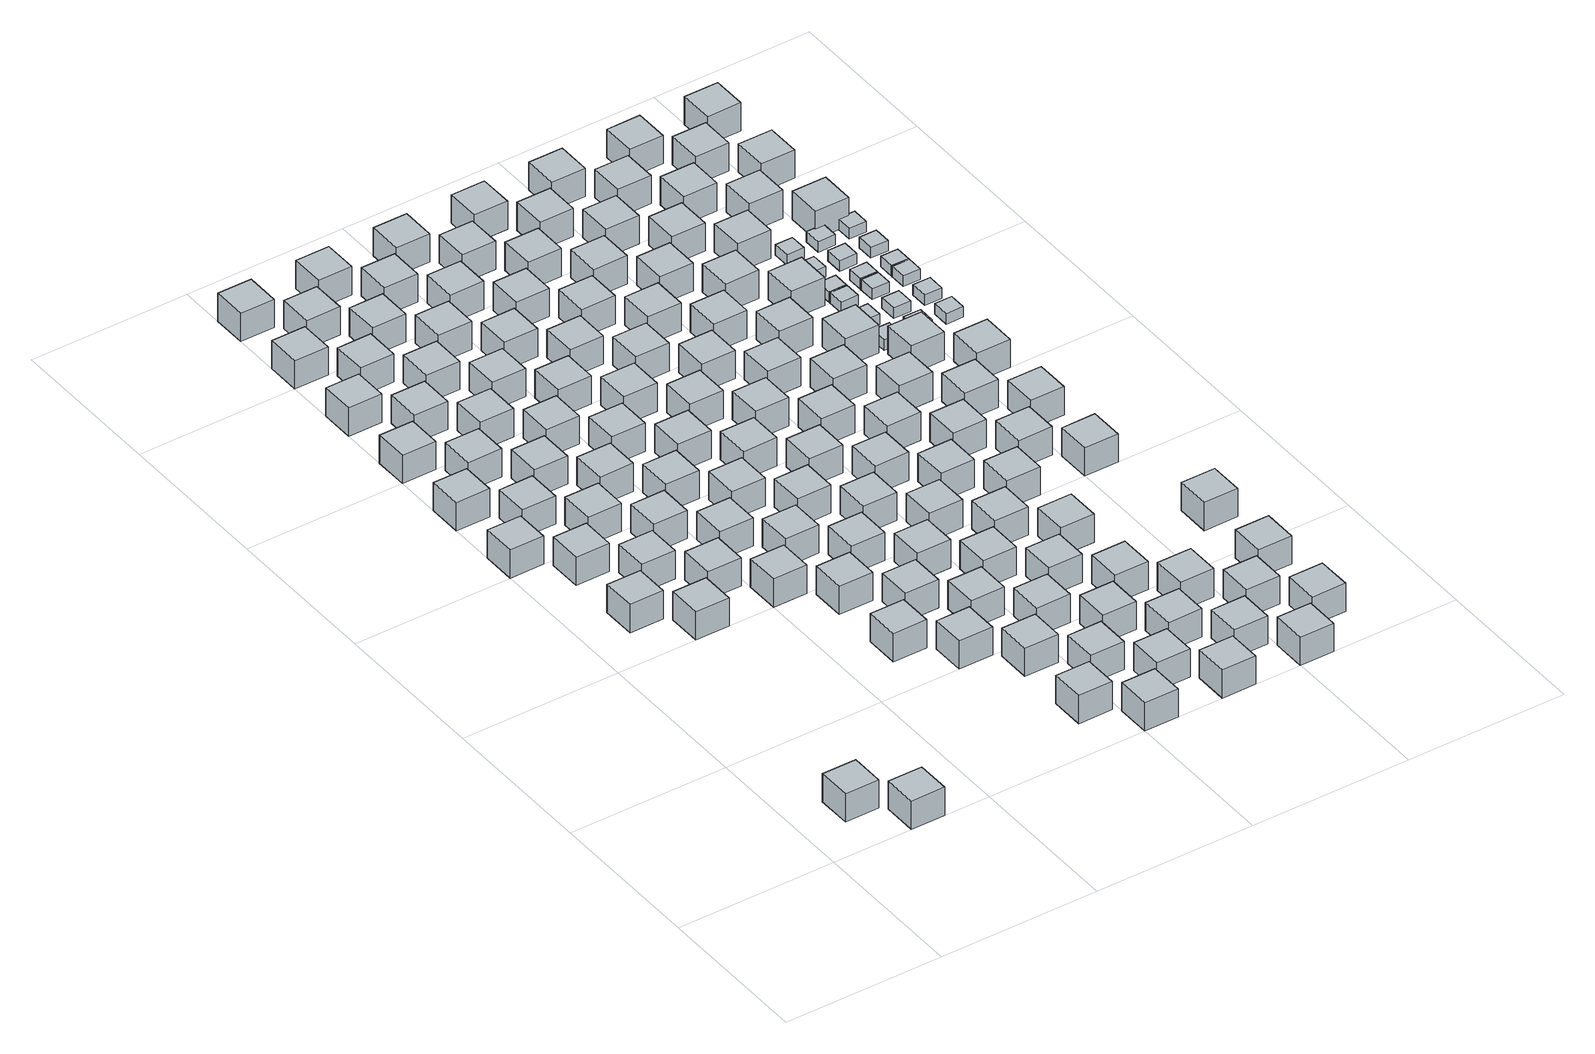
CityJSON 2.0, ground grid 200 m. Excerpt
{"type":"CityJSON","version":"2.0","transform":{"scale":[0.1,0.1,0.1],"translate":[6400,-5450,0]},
"CityObjects":{
"object1":{"type":"GenericCityObject","geometry":[{"type":"Solid","lod":"1","boundaries":[[[[0,1,2,3]],[[4,5,1,0]],[[5,6,2,1]],[[6,7,3,2]],[[7,4,0,3]],[[7,6,5,4]]]]}]},
"object2":{"type":"GenericCityObject","geometry":[{"type":"Solid","lod":"1","boundaries":[[[[8,9,10,11]],[[12,13,9,8]],[[13,14,10,9]],[[14,15,11,10]],[[15,12,8,11]],[[15,14,13,12]]]]}]},
"object3":{"type":"GenericCityObject","geometry":[{"type":"Solid","lod":"1","boundaries":[[[[16,17,18,19]],[[20,21,17,16]],[[21,22,18,17]],[[22,23,19,18]],[[23,20,16,19]],[[23,22,21,20]]]]}]},
"object4":{"type":"GenericCityObject","geometry":[{"type":"Solid","lod":"1","boundaries":[[[[24,25,26,27]],[[28,29,25,24]],[[29,30,26,25]],[[30,31,27,26]],[[31,28,24,27]],[[31,30,29,28]]]]}]},
"object5":{"type":"GenericCityObject","geometry":[{"type":"Solid","lod":"1","boundaries":[[[[32,33,34,35]],[[36,37,33,32]],[[37,38,34,33]],[[38,39,35,34]],[[39,36,32,35]],[[39,38,37,36]]]]}]},
"object6":{"type":"GenericCityObject","geometry":[{"type":"Solid","lod":"1","boundaries":[[[[40,41,42,43]],[[44,45,41,40]],[[45,46,42,41]],[[46,47,43,42]],[[47,44,40,43]],[[47,46,45,44]]]]}]},
"object7":{"type":"GenericCityObject","geometry":[{"type":"Solid","lod":"1","boundaries":[[[[48,49,50,51]],[[52,53,49,48]],[[53,54,50,49]],[[54,55,51,50]],[[55,52,48,51]],[[55,54,53,52]]]]}]},
"object8":{"type":"GenericCityObject","geometry":[{"type":"Solid","lod":"1","boundaries":[[[[56,57,58,59]],[[60,61,57,56]],[[61,62,58,57]],[[62,63,59,58]],[[63,60,56,59]],[[63,62,61,60]]]]}]},
"object9":{"type":"GenericCityObject","geometry":[{"type":"Solid","lod":"1","boundaries":[[[[64,65,66,67]],[[68,69,65,64]],[[69,70,66,65]],[[70,71,67,66]],[[71,68,64,67]],[[71,70,69,68]]]]}]},
"object10":{"type":"GenericCityObject","geometry":[{"type":"Solid","lod":"1","boundaries":[[[[72,73,74,75]],[[76,77,73,72]],[[77,78,74,73]],[[78,79,75,74]],[[79,76,72,75]],[[79,78,77,76]]]]}]},
"object11":{"type":"GenericCityObject","geometry":[{"type":"Solid","lod":"1","boundaries":[[[[80,81,82,83]],[[84,85,81,80]],[[85,86,82,81]],[[86,87,83,82]],[[87,84,80,83]],[[87,86,85,84]]]]}]},
"object12":{"type":"GenericCityObject","geometry":[{"type":"Solid","lod":"1","boundaries":[[[[88,89,90,91]],[[92,93,89,88]],[[93,94,90,89]],[[94,95,91,90]],[[95,92,88,91]],[[95,94,93,92]]]]}]},
"object13":{"type":"GenericCityObject","geometry":[{"type":"Solid","lod":"1","boundaries":[[[[96,97,98,99]],[[100,101,97,96]],[[101,102,98,97]],[[102,103,99,98]],[[103,100,96,99]],[[103,102,101,100]]]]}]},
"object14":{"type":"GenericCityObject","geometry":[{"type":"Solid","lod":"1","boundaries":[[[[104,105,106,107]],[[108,109,105,104]],[[109,110,106,105]],[[110,111,107,106]],[[111,108,104,107]],[[111,110,109,108]]]]}]},
"object15":{"type":"GenericCityObject","geometry":[{"type":"Solid","lod":"1","boundaries":[[[[112,113,114,115]],[[116,117,113,112]],[[117,118,114,113]],[[118,119,115,114]],[[119,116,112,115]],[[119,118,117,116]]]]}]},
"object16":{"type":"GenericCityObject","geometry":[{"type":"Solid","lod":"1","boundaries":[[[[120,121,122,123]],[[124,125,121,120]],[[125,126,122,121]],[[126,127,123,122]],[[127,124,120,123]],[[127,126,125,124]]]]}]},
"object17":{"type":"GenericCityObject","geometry":[{"type":"Solid","lod":"1","boundaries":[[[[128,129,130,131]],[[132,133,129,128]],[[133,134,130,129]],[[134,135,131,130]],[[135,132,128,131]],[[135,134,133,132]]]]}]},
"object18":{"type":"GenericCityObject","geometry":[{"type":"Solid","lod":"1","boundaries":[[[[136,137,138,139]],[[140,141,137,136]],[[141,142,138,137]],[[142,143,139,138]],[[143,140,136,139]],[[143,142,141,140]]]]}]},
"object19":{"type":"GenericCityObject","geometry":[{"type":"Solid","lod":"1","boundaries":[[[[144,145,146,147]],[[148,149,145,144]],[[149,150,146,145]],[[150,151,147,146]],[[151,148,144,147]],[[151,150,149,148]]]]}]},
"object20":{"type":"GenericCityObject","geometry":[{"type":"Solid","lod":"1","boundaries":[[[[152,153,154,155]],[[156,157,153,152]],[[157,158,154,153]],[[158,159,155,154]],[[159,156,152,155]],[[159,158,157,156]]]]}]},
"object21":{"type":"GenericCityObject","geometry":[{"type":"Solid","lod":"1","boundaries":[[[[160,161,162,163]],[[164,165,161,160]],[[165,166,162,161]],[[166,167,163,162]],[[167,164,160,163]],[[167,166,165,164]]]]}]},
"object22":{"type":"GenericCityObject","geometry":[{"type":"Solid","lod":"1","boundaries":[[[[168,169,170,171]],[[172,173,169,168]],[[173,174,170,169]],[[174,175,171,170]],[[175,172,168,171]],[[175,174,173,172]]]]}]},
"object23":{"type":"GenericCityObject","geometry":[{"type":"Solid","lod":"1","boundaries":[[[[176,177,178,179]],[[180,181,177,176]],[[181,182,178,177]],[[182,183,179,178]],[[183,180,176,179]],[[183,182,181,180]]]]}]},
"object24":{"type":"GenericCityObject","geometry":[{"type":"Solid","lod":"1","boundaries":[[[[184,185,186,187]],[[188,189,185,184]],[[189,190,186,185]],[[190,191,187,186]],[[191,188,184,187]],[[191,190,189,188]]]]}]},
"object25":{"type":"GenericCityObject","geometry":[{"type":"Solid","lod":"1","boundaries":[[[[192,193,194,195]],[[196,197,193,192]],[[197,198,194,193]],[[198,199,195,194]],[[199,196,192,195]],[[199,198,197,196]]]]}]},
"object26":{"type":"GenericCityObject","geometry":[{"type":"Solid","lod":"1","boundaries":[[[[200,201,202,203]],[[204,205,201,200]],[[205,206,202,201]],[[206,207,203,202]],[[207,204,200,203]],[[207,206,205,204]]]]}]},
"object27":{"type":"GenericCityObject","geometry":[{"type":"Solid","lod":"1","boundaries":[[[[208,209,210,211]],[[212,213,209,208]],[[213,214,210,209]],[[214,215,211,210]],[[215,212,208,211]],[[215,214,213,212]]]]}]},
"object28":{"type":"GenericCityObject","geometry":[{"type":"Solid","lod":"1","boundaries":[[[[216,217,218,219]],[[220,221,217,216]],[[221,222,218,217]],[[222,223,219,218]],[[223,220,216,219]],[[223,222,221,220]]]]}]},
"object29":{"type":"GenericCityObject","geometry":[{"type":"Solid","lod":"1","boundaries":[[[[224,225,226,227]],[[228,229,225,224]],[[229,230,226,225]],[[230,231,227,226]],[[231,228,224,227]],[[231,230,229,228]]]]}]},
"object30":{"type":"GenericCityObject","geometry":[{"type":"Solid","lod":"1","boundaries":[[[[232,233,234,235]],[[236,237,233,232]],[[237,238,234,233]],[[238,239,235,234]],[[239,236,232,235]],[[239,238,237,236]]]]}]},
"object31":{"type":"GenericCityObject","geometry":[{"type":"Solid","lod":"1","boundaries":[[[[240,241,242,243]],[[244,245,241,240]],[[245,246,242,241]],[[246,247,243,242]],[[247,244,240,243]],[[247,246,245,244]]]]}]},
"object32":{"type":"GenericCityObject","geometry":[{"type":"Solid","lod":"1","boundaries":[[[[248,249,250,251]],[[252,253,249,248]],[[253,254,250,249]],[[254,255,251,250]],[[255,252,248,251]],[[255,254,253,252]]]]}]},
"object33":{"type":"GenericCityObject","geometry":[{"type":"Solid","lod":"1","boundaries":[[[[256,257,258,259]],[[260,261,257,256]],[[261,262,258,257]],[[262,263,259,258]],[[263,260,256,259]],[[263,262,261,260]]]]}]},
"object34":{"type":"GenericCityObject","geometry":[{"type":"Solid","lod":"1","boundaries":[[[[264,265,266,267]],[[268,269,265,264]],[[269,270,266,265]],[[270,271,267,266]],[[271,268,264,267]],[[271,270,269,268]]]]}]},
"object35":{"type":"GenericCityObject","geometry":[{"type":"Solid","lod":"1","boundaries":[[[[272,273,274,275]],[[276,277,273,272]],[[277,278,274,273]],[[278,279,275,274]],[[279,276,272,275]],[[279,278,277,276]]]]}]},
"object36":{"type":"GenericCityObject","geometry":[{"type":"Solid","lod":"1","boundaries":[[[[280,281,282,283]],[[284,285,281,280]],[[285,286,282,281]],[[286,287,283,282]],[[287,284,280,283]],[[287,286,285,284]]]]}]},
"object37":{"type":"GenericCityObject","geometry":[{"type":"Solid","lod":"1","boundaries":[[[[288,289,290,291]],[[292,293,289,288]],[[293,294,290,289]],[[294,295,291,290]],[[295,292,288,291]],[[295,294,293,292]]]]}]},
"object38":{"type":"GenericCityObject","geometry":[{"type":"Solid","lod":"1","boundaries":[[[[296,297,298,299]],[[300,301,297,296]],[[301,302,298,297]],[[302,303,299,298]],[[303,300,296,299]],[[303,302,301,300]]]]}]},
"object39":{"type":"GenericCityObject","geometry":[{"type":"Solid","lod":"1","boundaries":[[[[304,305,306,307]],[[308,309,305,304]],[[309,310,306,305]],[[310,311,307,306]],[[311,308,304,307]],[[311,310,309,308]]]]}]},
"object40":{"type":"GenericCityObject","geometry":[{"type":"Solid","lod":"1","boundaries":[[[[312,313,314,315]],[[316,317,313,312]],[[317,318,314,313]],[[318,319,315,314]],[[319,316,312,315]],[[319,318,317,316]]]]}]},
"object41":{"type":"GenericCityObject","geometry":[{"type":"Solid","lod":"1","boundaries":[[[[320,321,322,323]],[[324,325,321,320]],[[325,326,322,321]],[[326,327,323,322]],[[327,324,320,323]],[[327,326,325,324]]]]}]},
"object42":{"type":"GenericCityObject","geometry":[{"type":"Solid","lod":"1","boundaries":[[[[328,329,330,331]],[[332,333,329,328]],[[333,334,330,329]],[[334,335,331,330]],[[335,332,328,331]],[[335,334,333,332]]]]}]},
"object43":{"type":"GenericCityObject","geometry":[{"type":"Solid","lod":"1","boundaries":[[[[336,337,338,339]],[[340,341,337,336]],[[341,342,338,337]],[[342,343,339,338]],[[343,340,336,339]],[[343,342,341,340]]]]}]},
"object44":{"type":"GenericCityObject","geometry":[{"type":"Solid","lod":"1","boundaries":[[[[344,345,346,347]],[[348,349,345,344]],[[349,350,346,345]],[[350,351,347,346]],[[351,348,344,347]],[[351,350,349,348]]]]}]},
"object45":{"type":"GenericCityObject","geometry":[{"type":"Solid","lod":"1","boundaries":[[[[352,353,354,355]],[[356,357,353,352]],[[357,358,354,353]],[[358,359,355,354]],[[359,356,352,355]],[[359,358,357,356]]]]}]},
"object46":{"type":"GenericCityObject","geometry":[{"type":"Solid","lod":"1","boundaries":[[[[360,361,362,363]],[[364,365,361,360]],[[365,366,362,361]],[[366,367,363,362]],[[367,364,360,363]],[[367,366,365,364]]]]}]},
"object47":{"type":"GenericCityObject","geometry":[{"type":"Solid","lod":"1","boundaries":[[[[368,369,370,371]],[[372,373,369,368]],[[373,374,370,369]],[[374,375,371,370]],[[375,372,368,371]],[[375,374,373,372]]]]}]},
"object48":{"type":"GenericCityObject","geometry":[{"type":"Solid","lod":"1","boundaries":[[[[376,377,378,379]],[[380,381,377,376]],[[381,382,378,377]],[[382,383,379,378]],[[383,380,376,379]],[[383,382,381,380]]]]}]},
"object49":{"type":"GenericCityObject","geometry":[{"type":"Solid","lod":"1","boundaries":[[[[384,385,386,387]],[[388,389,385,384]],[[389,390,386,385]],[[390,391,387,386]],[[391,388,384,387]],[[391,390,389,388]]]]}]},
"object50":{"type":"GenericCityObject","geometry":[{"type":"Solid","lod":"1","boundaries":[[[[392,393,394,395]],[[396,397,393,392]],[[397,398,394,393]],[[398,399,395,394]],[[399,396,392,395]],[[399,398,397,396]]]]}]},
"object51":{"type":"GenericCityObject","geometry":[{"type":"Solid","lod":"1","boundaries":[[[[400,401,402,403]],[[404,405,401,400]],[[405,406,402,401]],[[406,407,403,402]],[[407,404,400,403]],[[407,406,405,404]]]]}]},
"object52":{"type":"GenericCityObject","geometry":[{"type":"Solid","lod":"1","boundaries":[[[[408,409,410,411]],[[412,413,409,408]],[[413,414,410,409]],[[414,415,411,410]],[[415,412,408,411]],[[415,414,413,412]]]]}]},
"object53":{"type":"GenericCityObject","geometry":[{"type":"Solid","lod":"1","boundaries":[[[[416,417,418,419]],[[420,421,417,416]],[[421,422,418,417]],[[422,423,419,418]],[[423,420,416,419]],[[423,422,421,420]]]]}]},
"object54":{"type":"GenericCityObject","geometry":[{"type":"Solid","lod":"1","boundaries":[[[[424,425,426,427]],[[428,429,425,424]],[[429,430,426,425]],[[430,431,427,426]],[[431,428,424,427]],[[431,430,429,428]]]]}]},
"object55":{"type":"GenericCityObject","geometry":[{"type":"Solid","lod":"1","boundaries":[[[[432,433,434,435]],[[436,437,433,432]],[[437,438,434,433]],[[438,439,435,434]],[[439,436,432,435]],[[439,438,437,436]]]]}]},
"object56":{"type":"GenericCityObject","geometry":[{"type":"Solid","lod":"1","boundaries":[[[[440,441,442,443]],[[444,445,441,440]],[[445,446,442,441]],[[446,447,443,442]],[[447,444,440,443]],[[447,446,445,444]]]]}]},
"object57":{"type":"GenericCityObject","geometry":[{"type":"Solid","lod":"1","boundaries":[[[[448,449,450,451]],[[452,453,449,448]],[[453,454,450,449]],[[454,455,451,450]],[[455,452,448,451]],[[455,454,453,452]]]]}]},
"object58":{"type":"GenericCityObject","geometry":[{"type":"Solid","lod":"1","boundaries":[[[[456,457,458,459]],[[460,461,457,456]],[[461,462,458,457]],[[462,463,459,458]],[[463,460,456,459]],[[463,462,461,460]]]]}]},
"object59":{"type":"GenericCityObject","geometry":[{"type":"Solid","lod":"1","boundaries":[[[[464,465,466,467]],[[468,469,465,464]],[[469,470,466,465]],[[470,471,467,466]],[[471,468,464,467]],[[471,470,469,468]]]]}]},
"object60":{"type":"GenericCityObject","geometry":[{"type":"Solid","lod":"1","boundaries":[[[[472,473,474,475]],[[476,477,473,472]],[[477,478,474,473]],[[478,479,475,474]],[[479,476,472,475]],[[479,478,477,476]]]]}]},
"object61":{"type":"GenericCityObject","geometry":[{"type":"Solid","lod":"1","boundaries":[[[[480,481,482,483]],[[484,485,481,480]],[[485,486,482,481]],[[486,487,483,482]],[[487,484,480,483]],[[487,486,485,484]]]]}]},
"object62":{"type":"GenericCityObject","geometry":[{"type":"Solid","lod":"1","boundaries":[[[[488,489,490,491]],[[492,493,489,488]],[[493,494,490,489]],[[494,495,491,490]],[[495,492,488,491]],[[495,494,493,492]]]]}]},
"object63":{"type":"GenericCityObject","geometry":[{"type":"Solid","lod":"1","boundaries":[[[[496,497,498,499]],[[500,501,497,496]],[[501,502,498,497]],[[502,503,499,498]],[[503,500,496,499]],[[503,502,501,500]]]]}]},
"object64":{"type":"GenericCityObject","geometry":[{"type":"Solid","lod":"1","boundaries":[[[[504,505,506,507]],[[508,509,505,504]],[[509,510,506,505]],[[510,511,507,506]],[[511,508,504,507]],[[511,510,509,508]]]]}]},
"object65":{"type":"GenericCityObject","geometry":[{"type":"Solid","lod":"1","boundaries":[[[[512,513,514,515]],[[516,517,513,512]],[[517,518,514,513]],[[518,519,515,514]],[[519,516,512,515]],[[519,518,517,516]]]]}]},
"object66":{"type":"GenericCityObject","geometry":[{"type":"Solid","lod":"1","boundaries":[[[[520,521,522,523]],[[524,525,521,520]],[[525,526,522,521]],[[526,527,523,522]],[[527,524,520,523]],[[527,526,525,524]]]]}]},
"object67":{"type":"GenericCityObject","geometry":[{"type":"Solid","lod":"1","boundaries":[[[[528,529,530,531]],[[532,533,529,528]],[[533,534,530,529]],[[534,535,531,530]],[[535,532,528,531]],[[535,534,533,532]]]]}]},
"object68":{"type":"GenericCityObject","geometry":[{"type":"Solid","lod":"1","boundaries":[[[[536,537,538,539]],[[540,541,537,536]],[[541,542,538,537]],[[542,543,539,538]],[[543,540,536,539]],[[543,542,541,540]]]]}]},
"object69":{"type":"GenericCityObject","geometry":[{"type":"Solid","lod":"1","boundaries":[[[[544,545,546,547]],[[548,549,545,544]],[[549,550,546,545]],[[550,551,547,546]],[[551,548,544,547]],[[551,550,549,548]]]]}]},
"object70":{"type":"GenericCityObject","geometry":[{"type":"Solid","lod":"1","boundaries":[[[[552,553,554,555]],[[556,557,553,552]],[[557,558,554,553]],[[558,559,555,554]],[[559,556,552,555]],[[559,558,557,556]]]]}]},
"object71":{"type":"GenericCityObject","geometry":[{"type":"Solid","lod":"1","boundaries":[[[[560,561,562,563]],[[564,565,561,560]],[[565,566,562,561]],[[566,567,563,562]],[[567,564,560,563]],[[567,566,565,564]]]]}]},
"object72":{"type":"GenericCityObject","geometry":[{"type":"Solid","lod":"1","boundaries":[[[[568,569,570,571]],[[572,573,569,568]],[[573,574,570,569]],[[574,575,571,570]],[[575,572,568,571]],[[575,574,573,572]]]]}]},
"object73":{"type":"GenericCityObject","geometry":[{"type":"Solid","lod":"1","boundaries":[[[[576,577,578,579]],[[580,581,577,576]],[[581,582,578,577]],[[582,583,579,578]],[[583,580,576,579]],[[583,582,581,580]]]]}]},
"object74":{"type":"GenericCityObject","geometry":[{"type":"Solid","lod":"1","boundaries":[[[[584,585,586,587]],[[588,589,585,584]],[[589,590,586,585]],[[590,591,587,586]],[[591,588,584,587]],[[591,590,589,588]]]]}]},
"object75":{"type":"GenericCityObject","geometry":[{"type":"Solid","lod":"1","boundaries":[[[[592,593,594,595]],[[596,597,593,592]],[[597,598,594,593]],[[598,599,595,594]],[[599,596,592,595]],[[599,598,597,596]]]]}]},
"object76":{"type":"GenericCityObject","geometry":[{"type":"Solid","lod":"1","boundaries":[[[[600,601,602,603]],[[604,605,601,600]],[[605,606,602,601]],[[606,607,603,602]],[[607,604,600,603]],[[607,606,605,604]]]]}]},
"object77":{"type":"GenericCityObject","geometry":[{"type":"Solid","lod":"1","boundaries":[[[[608,609,610,611]],[[612,613,609,608]],[[613,614,610,609]],[[614,615,611,610]],[[615,612,608,611]],[[615,614,613,612]]]]}]},
"object78":{"type":"GenericCityObject","geometry":[{"type":"Solid","lod":"1","boundaries":[[[[616,617,618,619]],[[620,621,617,616]],[[621,622,618,617]],[[622,623,619,618]],[[623,620,616,619]],[[623,622,621,620]]]]}]},
"object79":{"type":"GenericCityObject","geometry":[{"type":"Solid","lod":"1","boundaries":[[[[624,625,626,627]],[[628,629,625,624]],[[629,630,626,625]],[[630,631,627,626]],[[631,628,624,627]],[[631,630,629,628]]]]}]},
"object80":{"type":"GenericCityObject","geometry":[{"type":"Solid","lod":"1","boundaries":[[[[632,633,634,635]],[[636,637,633,632]],[[637,638,634,633]],[[638,639,635,634]],[[639,636,632,635]],[[639,638,637,636]]]]}]},
"object81":{"type":"GenericCityObject","geometry":[{"type":"Solid","lod":"1","boundaries":[[[[640,641,642,643]],[[644,645,641,640]],[[645,646,642,641]],[[646,647,643,642]],[[647,644,640,643]],[[647,646,645,644]]]]}]},
"object82":{"type":"GenericCityObject","geometry":[{"type":"Solid","lod":"1","boundaries":[[[[648,649,650,651]],[[652,653,649,648]],[[653,654,650,649]],[[654,655,651,650]],[[655,652,648,651]],[[655,654,653,652]]]]}]},
"object83":{"type":"GenericCityObject","geometry":[{"type":"Solid","lod":"1","boundaries":[[[[656,657,658,659]],[[660,661,657,656]],[[661,662,658,657]],[[662,663,659,658]],[[663,660,656,659]],[[663,662,661,660]]]]}]},
"object84":{"type":"GenericCityObject","geometry":[{"type":"Solid","lod":"1","boundaries":[[[[664,665,666,667]],[[668,669,665,664]],[[669,670,666,665]],[[670,671,667,666]],[[671,668,664,667]],[[671,670,669,668]]]]}]},
"object85":{"type":"GenericCityObject","geometry":[{"type":"Solid","lod":"1","boundaries":[[[[672,673,674,675]],[[676,677,673,672]],[[677,678,674,673]],[[678,679,675,674]],[[679,676,672,675]],[[679,678,677,676]]]]}]},
"object86":{"type":"GenericCityObject","geometry":[{"type":"Solid","lod":"1","boundaries":[[[[680,681,682,683]],[[684,685,681,680]],[[685,686,682,681]],[[686,687,683,682]],[[687,684,680,683]],[[687,686,685,684]]]]}]},
"object87":{"type":"GenericCityObject","geometry":[{"type":"Solid","lod":"1","boundaries":[[[[688,689,690,691]],[[692,693,689,688]],[[693,694,690,689]],[[694,695,691,690]],[[695,692,688,691]],[[695,694,693,692]]]]}]},
"object88":{"type":"GenericCityObject","geometry":[{"type":"Solid","lod":"1","boundaries":[[[[696,697,698,699]],[[700,701,697,696]],[[701,702,698,697]],[[702,703,699,698]],[[703,700,696,699]],[[703,702,701,700]]]]}]},
"object89":{"type":"GenericCityObject","geometry":[{"type":"Solid","lod":"1","boundaries":[[[[704,705,706,707]],[[708,709,705,704]],[[709,710,706,705]],[[710,711,707,706]],[[711,708,704,707]],[[711,710,709,708]]]]}]},
"object90":{"type":"GenericCityObject","geometry":[{"type":"Solid","lod":"1","boundaries":[[[[712,713,714,715]],[[716,717,713,712]],[[717,718,714,713]],[[718,719,715,714]],[[719,716,712,715]],[[719,718,717,716]]]]}]},
"object91":{"type":"GenericCityObject","geometry":[{"type":"Solid","lod":"1","boundaries":[[[[720,721,722,723]],[[724,725,721,720]],[[725,726,722,721]],[[726,727,723,722]],[[727,724,720,723]],[[727,726,725,724]]]]}]},
"object92":{"type":"GenericCityObject","geometry":[{"type":"Solid","lod":"1","boundaries":[[[[728,729,730,731]],[[732,733,729,728]],[[733,734,730,729]],[[734,735,731,730]],[[735,732,728,731]],[[735,734,733,732]]]]}]},
"object93":{"type":"GenericCityObject","geometry":[{"type":"Solid","lod":"1","boundaries":[[[[736,737,738,739]],[[740,741,737,736]],[[741,742,738,737]],[[742,743,739,738]],[[743,740,736,739]],[[743,742,741,740]]]]}]},
"object94":{"type":"GenericCityObject","geometry":[{"type":"Solid","lod":"1","boundaries":[[[[744,745,746,747]],[[748,749,745,744]],[[749,750,746,745]],[[750,751,747,746]],[[751,748,744,747]],[[751,750,749,748]]]]}]},
"object95":{"type":"GenericCityObject","geometry":[{"type":"Solid","lod":"1","boundaries":[[[[752,753,754,755]],[[756,757,753,752]],[[757,758,754,753]],[[758,759,755,754]],[[759,756,752,755]],[[759,758,757,756]]]]}]},
"object96":{"type":"GenericCityObject","geometry":[{"type":"Solid","lod":"1","boundaries":[[[[760,761,762,763]],[[764,765,761,760]],[[765,766,762,761]],[[766,767,763,762]],[[767,764,760,763]],[[767,766,765,764]]]]}]},
"object97":{"type":"GenericCityObject","geometry":[{"type":"Solid","lod":"1","boundaries":[[[[768,769,770,771]],[[772,773,769,768]],[[773,774,770,769]],[[774,775,771,770]],[[775,772,768,771]],[[775,774,773,772]]]]}]},
"object98":{"type":"GenericCityObject","geometry":[{"type":"Solid","lod":"1","boundaries":[[[[776,777,778,779]],[[780,781,777,776]],[[781,782,778,777]],[[782,783,779,778]],[[783,780,776,779]],[[783,782,781,780]]]]}]},
"object99":{"type":"GenericCityObject","geometry":[{"type":"Solid","lod":"1","boundaries":[[[[784,785,786,787]],[[788,789,785,784]],[[789,790,786,785]],[[790,791,787,786]],[[791,788,784,787]],[[791,790,789,788]]]]}]},
"object100":{"type":"GenericCityObject","geometry":[{"type":"Solid","lod":"1","boundaries":[[[[792,793,794,795]],[[796,797,793,792]],[[797,798,794,793]],[[798,799,795,794]],[[799,796,792,795]],[[799,798,797,796]]]]}]},
"object101":{"type":"GenericCityObject","geometry":[{"type":"Solid","lod":"1","boundaries":[[[[800,801,802,803]],[[804,805,801,800]],[[805,806,802,801]],[[806,807,803,802]],[[807,804,800,803]],[[807,806,805,804]]]]}]},
"object102":{"type":"GenericCityObject","geometry":[{"type":"Solid","lod":"1","boundaries":[[[[808,809,810,811]],[[812,813,809,808]],[[813,814,810,809]],[[814,815,811,810]],[[815,812,808,811]],[[815,814,813,812]]]]}]},
"object103":{"type":"GenericCityObject","geometry":[{"type":"Solid","lod":"1","boundaries":[[[[816,817,818,819]],[[820,821,817,816]],[[821,822,818,817]],[[822,823,819,818]],[[823,820,816,819]],[[823,822,821,820]]]]}]},
"object104":{"type":"GenericCityObject","geometry":[{"type":"Solid","lod":"1","boundaries":[[[[824,825,826,827]],[[828,829,825,824]],[[829,830,826,825]],[[830,831,827,826]],[[831,828,824,827]],[[831,830,829,828]]]]}]},
"object105":{"type":"GenericCityObject","geometry":[{"type":"Solid","lod":"1","boundaries":[[[[832,833,834,835]],[[836,837,833,832]],[[837,838,834,833]],[[838,839,835,834]],[[839,836,832,835]],[[839,838,837,836]]]]}]},
"object106":{"type":"GenericCityObject","geometry":[{"type":"Solid","lod":"1","boundaries":[[[[840,841,842,843]],[[844,845,841,840]],[[845,846,842,841]],[[846,847,843,842]],[[847,844,840,843]],[[847,846,845,844]]]]}]},
"object107":{"type":"GenericCityObject","geometry":[{"type":"Solid","lod":"1","boundaries":[[[[848,849,850,851]],[[852,853,849,848]],[[853,854,850,849]],[[854,855,851,850]],[[855,852,848,851]],[[855,854,853,852]]]]}]},
"object108":{"type":"GenericCityObject","geometry":[{"type":"Solid","lod":"1","boundaries":[[[[856,857,858,859]],[[860,861,857,856]],[[861,862,858,857]],[[862,863,859,858]],[[863,860,856,859]],[[863,862,861,860]]]]}]},
"object109":{"type":"GenericCityObject","geometry":[{"type":"Solid","lod":"1","boundaries":[[[[864,865,866,867]],[[868,869,865,864]],[[869,870,866,865]],[[870,871,867,866]],[[871,868,864,867]],[[871,870,869,868]]]]}]},
"object110":{"type":"GenericCityObject","geometry":[{"type":"Solid","lod":"1","boundaries":[[[[872,873,874,875]],[[876,877,873,872]],[[877,878,874,873]],[[878,879,875,874]],[[879,876,872,875]],[[879,878,877,876]]]]}]},
"object111":{"type":"GenericCityObject","geometry":[{"type":"Solid","lod":"1","boundaries":[[[[880,881,882,883]],[[884,885,881,880]],[[885,886,882,881]],[[886,887,883,882]],[[887,884,880,883]],[[887,886,885,884]]]]}]},
"object112":{"type":"GenericCityObject","geometry":[{"type":"Solid","lod":"1","boundaries":[[[[888,889,890,891]],[[892,893,889,888]],[[893,894,890,889]],[[894,895,891,890]],[[895,892,888,891]],[[895,894,893,892]]]]}]},
"object113":{"type":"GenericCityObject","geometry":[{"type":"Solid","lod":"1","boundaries":[[[[896,897,898,899]],[[900,901,897,896]],[[901,902,898,897]],[[902,903,899,898]],[[903,900,896,899]],[[903,902,901,900]]]]}]},
"object114":{"type":"GenericCityObject","geometry":[{"type":"Solid","lod":"1","boundaries":[[[[904,905,906,907]],[[908,909,905,904]],[[909,910,906,905]],[[910,911,907,906]],[[911,908,904,907]],[[911,910,909,908]]]]}]},
"object115":{"type":"GenericCityObject","geometry":[{"type":"Solid","lod":"1","boundaries":[[[[912,913,914,915]],[[916,917,913,912]],[[917,918,914,913]],[[918,919,915,914]],[[919,916,912,915]],[[919,918,917,916]]]]}]},
"object116":{"type":"GenericCityObject","geometry":[{"type":"Solid","lod":"1","boundaries":[[[[920,921,922,923]],[[924,925,921,920]],[[925,926,922,921]],[[926,927,923,922]],[[927,924,920,923]],[[927,926,925,924]]]]}]},
"object117":{"type":"GenericCityObject","geometry":[{"type":"Solid","lod":"1","boundaries":[[[[928,929,930,931]],[[932,933,929,928]],[[933,934,930,929]],[[934,935,931,930]],[[935,932,928,931]],[[935,934,933,932]]]]}]},
"object118":{"type":"GenericCityObject","geometry":[{"type":"Solid","lod":"1","boundaries":[[[[936,937,938,939]],[[940,941,937,936]],[[941,942,938,937]],[[942,943,939,938]],[[943,940,936,939]],[[943,942,941,940]]]]}]},
"object119":{"type":"GenericCityObject","geometry":[{"type":"Solid","lod":"1","boundaries":[[[[944,945,946,947]],[[948,949,945,944]],[[949,950,946,945]],[[950,951,947,946]],[[951,948,944,947]],[[951,950,949,948]]]]}]},
"object120":{"type":"GenericCityObject","geometry":[{"type":"Solid","lod":"1","boundaries":[[[[952,953,954,955]],[[956,957,953,952]],[[957,958,954,953]],[[958,959,955,954]],[[959,956,952,955]],[[959,958,957,956]]]]}]},
"object121":{"type":"GenericCityObject","geometry":[{"type":"Solid","lod":"1","boundaries":[[[[960,961,962,963]],[[964,965,961,960]],[[965,966,962,961]],[[966,967,963,962]],[[967,964,960,963]],[[967,966,965,964]]]]}]},
"object122":{"type":"GenericCityObject","geometry":[{"type":"Solid","lod":"1","boundaries":[[[[968,969,970,971]],[[972,973,969,968]],[[973,974,970,969]],[[974,975,971,970]],[[975,972,968,971]],[[975,974,973,972]]]]}]},
"object123":{"type":"GenericCityObject","geometry":[{"type":"Solid","lod":"1","boundaries":[[[[976,977,978,979]],[[980,981,977,976]],[[981,982,978,977]],[[982,983,979,978]],[[983,980,976,979]],[[983,982,981,980]]]]}]},
"object124":{"type":"GenericCityObject","geometry":[{"type":"Solid","lod":"1","boundaries":[[[[984,985,986,987]],[[988,989,985,984]],[[989,990,986,985]],[[990,991,987,986]],[[991,988,984,987]],[[991,990,989,988]]]]}]},
"object125":{"type":"GenericCityObject","geometry":[{"type":"Solid","lod":"1","boundaries":[[[[992,993,994,995]],[[996,997,993,992]],[[997,998,994,993]],[[998,999,995,994]],[[999,996,992,995]],[[999,998,997,996]]]]}]},
"object126":{"type":"GenericCityObject","geometry":[{"type":"Solid","lod":"1","boundaries":[[[[1000,1001,1002,1003]],[[1004,1005,1001,1000]],[[1005,1006,1002,1001]],[[1006,1007,1003,1002]],[[1007,1004,1000,1003]],[[1007,1006,1005,1004]]]]}]},
"object127":{"type":"GenericCityObject","geometry":[{"type":"Solid","lod":"1","boundaries":[[[[1008,1009,1010,1011]],[[1012,1013,1009,1008]],[[1013,1014,1010,1009]],[[1014,1015,1011,1010]],[[1015,1012,1008,1011]],[[1015,1014,1013,1012]]]]}]},
"object128":{"type":"GenericCityObject","geometry":[{"type":"Solid","lod":"1","boundaries":[[[[1016,1017,1018,1019]],[[1020,1021,1017,1016]],[[1021,1022,1018,1017]],[[1022,1023,1019,1018]],[[1023,1020,1016,1019]],[[1023,1022,1021,1020]]]]}]},
"object129":{"type":"GenericCityObject","geometry":[{"type":"Solid","lod":"1","boundaries":[[[[1024,1025,1026,1027]],[[1028,1029,1025,1024]],[[1029,1030,1026,1025]],[[1030,1031,1027,1026]],[[1031,1028,1024,1027]],[[1031,1030,1029,1028]]]]}]},
"object130":{"type":"GenericCityObject","geometry":[{"type":"Solid","lod":"1","boundaries":[[[[1032,1033,1034,1035]],[[1036,1037,1033,1032]],[[1037,1038,1034,1033]],[[1038,1039,1035,1034]],[[1039,1036,1032,1035]],[[1039,1038,1037,1036]]]]}]},
"object131":{"type":"GenericCityObject","geometry":[{"type":"Solid","lod":"1","boundaries":[[[[1040,1041,1042,1043]],[[1044,1045,1041,1040]],[[1045,1046,1042,1041]],[[1046,1047,1043,1042]],[[1047,1044,1040,1043]],[[1047,1046,1045,1044]]]]}]},
"object132":{"type":"GenericCityObject","geometry":[{"type":"Solid","lod":"1","boundaries":[[[[1048,1049,1050,1051]],[[1052,1053,1049,1048]],[[1053,1054,1050,1049]],[[1054,1055,1051,1050]],[[1055,1052,1048,1051]],[[1055,1054,1053,1052]]]]}]},
"object133":{"type":"GenericCityObject","geometry":[{"type":"Solid","lod":"1","boundaries":[[[[1056,1057,1058,1059]],[[1060,1061,1057,1056]],[[1061,1062,1058,1057]],[[1062,1063,1059,1058]],[[1063,1060,1056,1059]],[[1063,1062,1061,1060]]]]}]},
"object134":{"type":"GenericCityObject","geometry":[{"type":"Solid","lod":"1","boundaries":[[[[1064,1065,1066,1067]],[[1068,1069,1065,1064]],[[1069,1070,1066,1065]],[[1070,1071,1067,1066]],[[1071,1068,1064,1067]],[[1071,1070,1069,1068]]]]}]},
"object135":{"type":"GenericCityObject","geometry":[{"type":"Solid","lod":"1","boundaries":[[[[1072,1073,1074,1075]],[[1076,1077,1073,1072]],[[1077,1078,1074,1073]],[[1078,1079,1075,1074]],[[1079,1076,1072,1075]],[[1079,1078,1077,1076]]]]}]},
"object136":{"type":"GenericCityObject","geometry":[{"type":"Solid","lod":"1","boundaries":[[[[1080,1081,1082,1083]],[[1084,1085,1081,1080]],[[1085,1086,1082,1081]],[[1086,1087,1083,1082]],[[1087,1084,1080,1083]],[[1087,1086,1085,1084]]]]}]},
"object137":{"type":"GenericCityObject","geometry":[{"type":"Solid","lod":"1","boundaries":[[[[1088,1089,1090,1091]],[[1092,1093,1089,1088]],[[1093,1094,1090,1089]],[[1094,1095,1091,1090]],[[1095,1092,1088,1091]],[[1095,1094,1093,1092]]]]}]},
"object138":{"type":"GenericCityObject","geometry":[{"type":"Solid","lod":"1","boundaries":[[[[1096,1097,1098,1099]],[[1100,1101,1097,1096]],[[1101,1102,1098,1097]],[[1102,1103,1099,1098]],[[1103,1100,1096,1099]],[[1103,1102,1101,1100]]]]}]},
"object139":{"type":"GenericCityObject","geometry":[{"type":"Solid","lod":"1","boundaries":[[[[1104,1105,1106,1107]],[[1108,1109,1105,1104]],[[1109,1110,1106,1105]],[[1110,1111,1107,1106]],[[1111,1108,1104,1107]],[[1111,1110,1109,1108]]]]}]}
},
"vertices":[
[500,500,0],[929,500,0],[929,929,0],[500,929,0],[500,500,375],[929,500,375],[929,929,375],[500,929,375],
[1000,0,0],[1429,0,0],[1429,429,0],[1000,429,0],[1000,0,375],[1429,0,375],[1429,429,375],[1000,429,375],
[0,6000,0],[429,6000,0],[429,6429,0],[0,6429,0],[0,6000,375],[429,6000,375],[429,6429,375],[0,6429,375],
[500,4500,0],[929,4500,0],[929,4929,0],[500,4929,0],[500,4500,375],[929,4500,375],[929,4929,375],[500,4929,375],
[0,7000,0],[429,7000,0],[429,7429,0],[0,7429,0],[0,7000,375],[429,7000,375],[429,7429,375],[0,7429,375],
[500,5500,0],[929,5500,0],[929,5929,0],[500,5929,0],[500,5500,375],[929,5500,375],[929,5929,375],[500,5929,375],
[1000,4000,0],[1429,4000,0],[1429,4429,0],[1000,4429,0],[1000,4000,375],[1429,4000,375],[1429,4429,375],[1000,4429,375],
[0,8000,0],[429,8000,0],[429,8429,0],[0,8429,0],[0,8000,375],[429,8000,375],[429,8429,375],[0,8429,375],
[500,6500,0],[929,6500,0],[929,6929,0],[500,6929,0],[500,6500,375],[929,6500,375],[929,6929,375],[500,6929,375],
[1000,5000,0],[1429,5000,0],[1429,5429,0],[1000,5429,0],[1000,5000,375],[1429,5000,375],[1429,5429,375],[1000,5429,375],
[0,9000,0],[429,9000,0],[429,9429,0],[0,9429,0],[0,9000,375],[429,9000,375],[429,9429,375],[0,9429,375],
[500,7500,0],[929,7500,0],[929,7929,0],[500,7929,0],[500,7500,375],[929,7500,375],[929,7929,375],[500,7929,375],
[1000,6000,0],[1429,6000,0],[1429,6429,0],[1000,6429,0],[1000,6000,375],[1429,6000,375],[1429,6429,375],[1000,6429,375],
[1500,4500,0],[1929,4500,0],[1929,4929,0],[1500,4929,0],[1500,4500,375],[1929,4500,375],[1929,4929,375],[1500,4929,375],
[0,10000,0],[429,10000,0],[429,10429,0],[0,10429,0],[0,10000,375],[429,10000,375],[429,10429,375],[0,10429,375],
[500,8500,0],[929,8500,0],[929,8929,0],[500,8929,0],[500,8500,375],[929,8500,375],[929,8929,375],[500,8929,375],
[1000,7000,0],[1429,7000,0],[1429,7429,0],[1000,7429,0],[1000,7000,375],[1429,7000,375],[1429,7429,375],[1000,7429,375],
[1500,5500,0],[1929,5500,0],[1929,5929,0],[1500,5929,0],[1500,5500,375],[1929,5500,375],[1929,5929,375],[1500,5929,375],
[2000,4000,0],[2429,4000,0],[2429,4429,0],[2000,4429,0],[2000,4000,375],[2429,4000,375],[2429,4429,375],[2000,4429,375],
[2500,2500,0],[2929,2500,0],[2929,2929,0],[2500,2929,0],[2500,2500,375],[2929,2500,375],[2929,2929,375],[2500,2929,375],
[0,11000,0],[429,11000,0],[429,11429,0],[0,11429,0],[0,11000,375],[429,11000,375],[429,11429,375],[0,11429,375],
[500,9500,0],[929,9500,0],[929,9929,0],[500,9929,0],[500,9500,375],[929,9500,375],[929,9929,375],[500,9929,375],
[1000,8000,0],[1429,8000,0],[1429,8429,0],[1000,8429,0],[1000,8000,375],[1429,8000,375],[1429,8429,375],[1000,8429,375],
[1500,6500,0],[1929,6500,0],[1929,6929,0],[1500,6929,0],[1500,6500,375],[1929,6500,375],[1929,6929,375],[1500,6929,375],
[2000,5000,0],[2429,5000,0],[2429,5429,0],[2000,5429,0],[2000,5000,375],[2429,5000,375],[2429,5429,375],[2000,5429,375],
[2500,3500,0],[2929,3500,0],[2929,3929,0],[2500,3929,0],[2500,3500,375],[2929,3500,375],[2929,3929,375],[2500,3929,375],
[3000,2000,0],[3429,2000,0],[3429,2429,0],[3000,2429,0],[3000,2000,375],[3429,2000,375],[3429,2429,375],[3000,2429,375],
[500,10500,0],[929,10500,0],[929,10929,0],[500,10929,0],[500,10500,375],[929,10500,375],[929,10929,375],[500,10929,375],
[3500,500,0],[3929,500,0],[3929,929,0],[3500,929,0],[3500,500,375],[3929,500,375],[3929,929,375],[3500,929,375],
[1000,9000,0],[1429,9000,0],[1429,9429,0],[1000,9429,0],[1000,9000,375],[1429,9000,375],[1429,9429,375],[1000,9429,375],
[1500,7500,0],[1929,7500,0],[1929,7929,0],[1500,7929,0],[1500,7500,375],[1929,7500,375],[1929,7929,375],[1500,7929,375],
[2000,6000,0],[2429,6000,0],[2429,6429,0],[2000,6429,0],[2000,6000,375],[2429,6000,375],[2429,6429,375],[2000,6429,375],
[2500,4500,0],[2929,4500,0],[2929,4929,0],[2500,4929,0],[2500,4500,375],[2929,4500,375],[2929,4929,375],[2500,4929,375],
[3000,3000,0],[3429,3000,0],[3429,3429,0],[3000,3429,0],[3000,3000,375],[3429,3000,375],[3429,3429,375],[3000,3429,375],
[3500,1500,0],[3929,1500,0],[3929,1929,0],[3500,1929,0],[3500,1500,375],[3929,1500,375],[3929,1929,375],[3500,1929,375],
[1000,10000,0],[1429,10000,0],[1429,10429,0],[1000,10429,0],[1000,10000,375],[1429,10000,375],[1429,10429,375],[1000,10429,375],
[4000,0,0],[4429,0,0],[4429,429,0],[4000,429,0],[4000,0,375],[4429,0,375],[4429,429,375],[4000,429,375],
[1500,8500,0],[1929,8500,0],[1929,8929,0],[1500,8929,0],[1500,8500,375],[1929,8500,375],[1929,8929,375],[1500,8929,375],
[2000,7000,0],[2429,7000,0],[2429,7429,0],[2000,7429,0],[2000,7000,375],[2429,7000,375],[2429,7429,375],[2000,7429,375],
[2500,5500,0],[2929,5500,0],[2929,5929,0],[2500,5929,0],[2500,5500,375],[2929,5500,375],[2929,5929,375],[2500,5929,375],
[3000,4000,0],[3429,4000,0],[3429,4429,0],[3000,4429,0],[3000,4000,375],[3429,4000,375],[3429,4429,375],[3000,4429,375],
[3500,2500,0],[3929,2500,0],[3929,2929,0],[3500,2929,0],[3500,2500,375],[3929,2500,375],[3929,2929,375],[3500,2929,375],
[1000,11000,0],[1429,11000,0],[1429,11429,0],[1000,11429,0],[1000,11000,375],[1429,11000,375],[1429,11429,375],[1000,11429,375],
[4000,1000,0],[4429,1000,0],[4429,1429,0],[4000,1429,0],[4000,1000,375],[4429,1000,375],[4429,1429,375],[4000,1429,375],
[1500,9500,0],[1929,9500,0],[1929,9929,0],[1500,9929,0],[1500,9500,375],[1929,9500,375],[1929,9929,375],[1500,9929,375],
[2000,8000,0],[2429,8000,0],[2429,8429,0],[2000,8429,0],[2000,8000,375],[2429,8000,375],[2429,8429,375],[2000,8429,375],
[2500,6500,0],[2929,6500,0],[2929,6929,0],[2500,6929,0],[2500,6500,375],[2929,6500,375],[2929,6929,375],[2500,6929,375],
[3000,5000,0],[3429,5000,0],[3429,5429,0],[3000,5429,0],[3000,5000,375],[3429,5000,375],[3429,5429,375],[3000,5429,375],
[3500,3500,0],[3929,3500,0],[3929,3929,0],[3500,3929,0],[3500,3500,375],[3929,3500,375],[3929,3929,375],[3500,3929,375],
[4000,2000,0],[4429,2000,0],[4429,2429,0],[4000,2429,0],[4000,2000,375],[4429,2000,375],[4429,2429,375],[4000,2429,375],
[1500,10500,0],[1929,10500,0],[1929,10929,0],[1500,10929,0],[1500,10500,375],[1929,10500,375],[1929,10929,375],[1500,10929,375],
[4500,500,0],[4929,500,0],[4929,929,0],[4500,929,0],[4500,500,375],[4929,500,375],[4929,929,375],[4500,929,375],
[2000,9000,0],[2429,9000,0],[2429,9429,0],[2000,9429,0],[2000,9000,375],[2429,9000,375],[2429,9429,375],[2000,9429,375],
[2500,7500,0],[2929,7500,0],[2929,7929,0],[2500,7929,0],[2500,7500,375],[2929,7500,375],[2929,7929,375],[2500,7929,375],
[3000,6000,0],[3429,6000,0],[3429,6429,0],[3000,6429,0],[3000,6000,375],[3429,6000,375],[3429,6429,375],[3000,6429,375],
[3500,4500,0],[3929,4500,0],[3929,4929,0],[3500,4929,0],[3500,4500,375],[3929,4500,375],[3929,4929,375],[3500,4929,375],
[4000,3000,0],[4429,3000,0],[4429,3429,0],[4000,3429,0],[4000,3000,375],[4429,3000,375],[4429,3429,375],[4000,3429,375],
[4500,1500,0],[4929,1500,0],[4929,1929,0],[4500,1929,0],[4500,1500,375],[4929,1500,375],[4929,1929,375],[4500,1929,375],
[2000,10000,0],[2429,10000,0],[2429,10429,0],[2000,10429,0],[2000,10000,375],[2429,10000,375],[2429,10429,375],[2000,10429,375],
[5000,0,0],[5429,0,0],[5429,429,0],[5000,429,0],[5000,0,375],[5429,0,375],[5429,429,375],[5000,429,375],
[2500,8500,0],[2929,8500,0],[2929,8929,0],[2500,8929,0],[2500,8500,375],[2929,8500,375],[2929,8929,375],[2500,8929,375],
[3000,7000,0],[3429,7000,0],[3429,7429,0],[3000,7429,0],[3000,7000,375],[3429,7000,375],[3429,7429,375],[3000,7429,375],
[3500,5500,0],[3929,5500,0],[3929,5929,0],[3500,5929,0],[3500,5500,375],[3929,5500,375],[3929,5929,375],[3500,5929,375],
[4000,4000,0],[4429,4000,0],[4429,4429,0],[4000,4429,0],[4000,4000,375],[4429,4000,375],[4429,4429,375],[4000,4429,375],
[4500,2500,0],[4929,2500,0],[4929,2929,0],[4500,2929,0],[4500,2500,375],[4929,2500,375],[4929,2929,375],[4500,2929,375],
[2000,11000,0],[2429,11000,0],[2429,11429,0],[2000,11429,0],[2000,11000,375],[2429,11000,375],[2429,11429,375],[2000,11429,375],
[5000,1000,0],[5429,1000,0],[5429,1429,0],[5000,1429,0],[5000,1000,375],[5429,1000,375],[5429,1429,375],[5000,1429,375],
[2500,9500,0],[2929,9500,0],[2929,9929,0],[2500,9929,0],[2500,9500,375],[2929,9500,375],[2929,9929,375],[2500,9929,375],
[3000,8000,0],[3429,8000,0],[3429,8429,0],[3000,8429,0],[3000,8000,375],[3429,8000,375],[3429,8429,375],[3000,8429,375],
[3500,6500,0],[3929,6500,0],[3929,6929,0],[3500,6929,0],[3500,6500,375],[3929,6500,375],[3929,6929,375],[3500,6929,375],
[4000,5000,0],[4429,5000,0],[4429,5429,0],[4000,5429,0],[4000,5000,375],[4429,5000,375],[4429,5429,375],[4000,5429,375],
[4500,3500,0],[4929,3500,0],[4929,3929,0],[4500,3929,0],[4500,3500,375],[4929,3500,375],[4929,3929,375],[4500,3929,375],
[5000,2000,0],[5429,2000,0],[5429,2429,0],[5000,2429,0],[5000,2000,375],[5429,2000,375],[5429,2429,375],[5000,2429,375],
[2500,10500,0],[2929,10500,0],[2929,10929,0],[2500,10929,0],[2500,10500,375],[2929,10500,375],[2929,10929,375],[2500,10929,375],
[5500,500,0],[5929,500,0],[5929,929,0],[5500,929,0],[5500,500,375],[5929,500,375],[5929,929,375],[5500,929,375],
[3000,9000,0],[3429,9000,0],[3429,9429,0],[3000,9429,0],[3000,9000,375],[3429,9000,375],[3429,9429,375],[3000,9429,375],
[3500,7500,0],[3929,7500,0],[3929,7929,0],[3500,7929,0],[3500,7500,375],[3929,7500,375],[3929,7929,375],[3500,7929,375],
[4000,6000,0],[4429,6000,0],[4429,6429,0],[4000,6429,0],[4000,6000,375],[4429,6000,375],[4429,6429,375],[4000,6429,375],
[4500,4500,0],[4929,4500,0],[4929,4929,0],[4500,4929,0],[4500,4500,375],[4929,4500,375],[4929,4929,375],[4500,4929,375],
[5000,3000,0],[5429,3000,0],[5429,3429,0],[5000,3429,0],[5000,3000,375],[5429,3000,375],[5429,3429,375],[5000,3429,375],
[5500,1500,0],[5929,1500,0],[5929,1929,0],[5500,1929,0],[5500,1500,375],[5929,1500,375],[5929,1929,375],[5500,1929,375],
[3000,10000,0],[3429,10000,0],[3429,10429,0],[3000,10429,0],[3000,10000,375],[3429,10000,375],[3429,10429,375],[3000,10429,375],
[6000,0,0],[6429,0,0],[6429,429,0],[6000,429,0],[6000,0,375],[6429,0,375],[6429,429,375],[6000,429,375],
[3500,8500,0],[3929,8500,0],[3929,8929,0],[3500,8929,0],[3500,8500,375],[3929,8500,375],[3929,8929,375],[3500,8929,375],
[4000,7000,0],[4429,7000,0],[4429,7429,0],[4000,7429,0],[4000,7000,375],[4429,7000,375],[4429,7429,375],[4000,7429,375],
[4500,5500,0],[4929,5500,0],[4929,5929,0],[4500,5929,0],[4500,5500,375],[4929,5500,375],[4929,5929,375],[4500,5929,375],
[5000,4000,0],[5429,4000,0],[5429,4429,0],[5000,4429,0],[5000,4000,375],[5429,4000,375],[5429,4429,375],[5000,4429,375],
[3000,11000,0],[3429,11000,0],[3429,11429,0],[3000,11429,0],[3000,11000,375],[3429,11000,375],[3429,11429,375],[3000,11429,375],
[6000,1000,0],[6429,1000,0],[6429,1429,0],[6000,1429,0],[6000,1000,375],[6429,1000,375],[6429,1429,375],[6000,1429,375],
[3500,9500,0],[3929,9500,0],[3929,9929,0],[3500,9929,0],[3500,9500,375],[3929,9500,375],[3929,9929,375],[3500,9929,375],
[4000,8000,0],[4429,8000,0],[4429,8429,0],[4000,8429,0],[4000,8000,375],[4429,8000,375],[4429,8429,375],[4000,8429,375],
[4500,6500,0],[4929,6500,0],[4929,6929,0],[4500,6929,0],[4500,6500,375],[4929,6500,375],[4929,6929,375],[4500,6929,375],
[5000,5000,0],[5429,5000,0],[5429,5429,0],[5000,5429,0],[5000,5000,375],[5429,5000,375],[5429,5429,375],[5000,5429,375],
[3500,10500,0],[3929,10500,0],[3929,10929,0],[3500,10929,0],[3500,10500,375],[3929,10500,375],[3929,10929,375],[3500,10929,375],
[6500,500,0],[6929,500,0],[6929,929,0],[6500,929,0],[6500,500,375],[6929,500,375],[6929,929,375],[6500,929,375],
[4000,9000,0],[4429,9000,0],[4429,9429,0],[4000,9429,0],[4000,9000,375],[4429,9000,375],[4429,9429,375],[4000,9429,375],
[4500,7500,0],[4929,7500,0],[4929,7929,0],[4500,7929,0],[4500,7500,375],[4929,7500,375],[4929,7929,375],[4500,7929,375],
[5000,6000,0],[5429,6000,0],[5429,6429,0],[5000,6429,0],[5000,6000,375],[5429,6000,375],[5429,6429,375],[5000,6429,375],
[5500,4500,0],[5929,4500,0],[5929,4929,0],[5500,4929,0],[5500,4500,375],[5929,4500,375],[5929,4929,375],[5500,4929,375],
[6500,1500,0],[6929,1500,0],[6929,1929,0],[6500,1929,0],[6500,1500,375],[6929,1500,375],[6929,1929,375],[6500,1929,375],
[4000,10000,0],[4429,10000,0],[4429,10429,0],[4000,10429,0],[4000,10000,375],[4429,10000,375],[4429,10429,375],[4000,10429,375],
[4500,8500,0],[4929,8500,0],[4929,8929,0],[4500,8929,0],[4500,8500,375],[4929,8500,375],[4929,8929,375],[4500,8929,375],
[5000,7000,0],[5429,7000,0],[5429,7429,0],[5000,7429,0],[5000,7000,375],[5429,7000,375],[5429,7429,375],[5000,7429,375],
[5500,5500,0],[5929,5500,0],[5929,5929,0],[5500,5929,0],[5500,5500,375],[5929,5500,375],[5929,5929,375],[5500,5929,375],
[6000,4000,0],[6429,4000,0],[6429,4429,0],[6000,4429,0],[6000,4000,375],[6429,4000,375],[6429,4429,375],[6000,4429,375],
[6500,2500,0],[6929,2500,0],[6929,2929,0],[6500,2929,0],[6500,2500,375],[6929,2500,375],[6929,2929,375],[6500,2929,375],
[4000,11000,0],[4429,11000,0],[4429,11429,0],[4000,11429,0],[4000,11000,375],[4429,11000,375],[4429,11429,375],[4000,11429,375],
[4500,9500,0],[4929,9500,0],[4929,9929,0],[4500,9929,0],[4500,9500,375],[4929,9500,375],[4929,9929,375],[4500,9929,375],
[5000,8000,0],[5429,8000,0],[5429,8429,0],[5000,8429,0],[5000,8000,375],[5429,8000,375],[5429,8429,375],[5000,8429,375],
[5500,6500,0],[5929,6500,0],[5929,6929,0],[5500,6929,0],[5500,6500,375],[5929,6500,375],[5929,6929,375],[5500,6929,375],
[5500,7000,0],[5720,7000,0],[5720,7220,0],[5500,7220,0],[5500,7000,140],[5720,7000,140],[5720,7220,140],[5500,7220,140],
[6000,5000,0],[6429,5000,0],[6429,5429,0],[6000,5429,0],[6000,5000,375],[6429,5000,375],[6429,5429,375],[6000,5429,375],
[5500,7400,0],[5720,7400,0],[5720,7620,0],[5500,7620,0],[5500,7400,140],[5720,7400,140],[5720,7620,140],[5500,7620,140],
[4500,10500,0],[4929,10500,0],[4929,10929,0],[4500,10929,0],[4500,10500,375],[4929,10500,375],[4929,10929,375],[4500,10929,375],
[5000,9000,0],[5429,9000,0],[5429,9429,0],[5000,9429,0],[5000,9000,375],[5429,9000,375],[5429,9429,375],[5000,9429,375],
[5500,7800,0],[5720,7800,0],[5720,8020,0],[5500,8020,0],[5500,7800,140],[5720,7800,140],[5720,8020,140],[5500,8020,140],
[5500,8000,0],[5720,8000,0],[5720,8220,0],[5500,8220,0],[5500,8000,140],[5720,8000,140],[5720,8220,140],[5500,8220,140],
[6000,6000,0],[6429,6000,0],[6429,6429,0],[6000,6429,0],[6000,6000,375],[6429,6000,375],[6429,6429,375],[6000,6429,375],
[5900,7000,0],[6120,7000,0],[6120,7220,0],[5900,7220,0],[5900,7000,140],[6120,7000,140],[6120,7220,140],[5900,7220,140],
[5500,8400,0],[5720,8400,0],[5720,8620,0],[5500,8620,0],[5500,8400,140],[5720,8400,140],[5720,8620,140],[5500,8620,140],
[5900,7400,0],[6120,7400,0],[6120,7620,0],[5900,7620,0],[5900,7400,140],[6120,7400,140],[6120,7620,140],[5900,7620,140],
[5000,10000,0],[5429,10000,0],[5429,10429,0],[5000,10429,0],[5000,10000,375],[5429,10000,375],[5429,10429,375],[5000,10429,375],
[5500,8800,0],[5720,8800,0],[5720,9020,0],[5500,9020,0],[5500,8800,140],[5720,8800,140],[5720,9020,140],[5500,9020,140],
[5900,7800,0],[6120,7800,0],[6120,8020,0],[5900,8020,0],[5900,7800,140],[6120,7800,140],[6120,8020,140],[5900,8020,140],
[5900,8000,0],[6120,8000,0],[6120,8220,0],[5900,8220,0],[5900,8000,140],[6120,8000,140],[6120,8220,140],[5900,8220,140],
[6300,7000,0],[6520,7000,0],[6520,7220,0],[6300,7220,0],[6300,7000,140],[6520,7000,140],[6520,7220,140],[6300,7220,140],
[5900,8400,0],[6120,8400,0],[6120,8620,0],[5900,8620,0],[5900,8400,140],[6120,8400,140],[6120,8620,140],[5900,8620,140],
[5000,11000,0],[5429,11000,0],[5429,11429,0],[5000,11429,0],[5000,11000,375],[5429,11000,375],[5429,11429,375],[5000,11429,375],
[5500,9500,0],[5929,9500,0],[5929,9929,0],[5500,9929,0],[5500,9500,375],[5929,9500,375],[5929,9929,375],[5500,9929,375],
[6300,7400,0],[6520,7400,0],[6520,7620,0],[6300,7620,0],[6300,7400,140],[6520,7400,140],[6520,7620,140],[6300,7620,140],
[5900,8800,0],[6120,8800,0],[6120,9020,0],[5900,9020,0],[5900,8800,140],[6120,8800,140],[6120,9020,140],[5900,9020,140],
[6300,7800,0],[6520,7800,0],[6520,8020,0],[6300,8020,0],[6300,7800,140],[6520,7800,140],[6520,8020,140],[6300,8020,140],
[6300,8000,0],[6520,8000,0],[6520,8220,0],[6300,8220,0],[6300,8000,140],[6520,8000,140],[6520,8220,140],[6300,8220,140],
[5500,10500,0],[5929,10500,0],[5929,10929,0],[5500,10929,0],[5500,10500,375],[5929,10500,375],[5929,10929,375],[5500,10929,375],
[6300,8400,0],[6520,8400,0],[6520,8620,0],[6300,8620,0],[6300,8400,140],[6520,8400,140],[6520,8620,140],[6300,8620,140],
[6000,9000,0],[6429,9000,0],[6429,9429,0],[6000,9429,0],[6000,9000,375],[6429,9000,375],[6429,9429,375],[6000,9429,375],
[6300,8800,0],[6520,8800,0],[6520,9020,0],[6300,9020,0],[6300,8800,140],[6520,8800,140],[6520,9020,140],[6300,9020,140],
[6000,10000,0],[6429,10000,0],[6429,10429,0],[6000,10429,0],[6000,10000,375],[6429,10000,375],[6429,10429,375],[6000,10429,375],
[6000,11000,0],[6429,11000,0],[6429,11429,0],[6000,11429,0],[6000,11000,375],[6429,11000,375],[6429,11429,375],[6000,11429,375]
]}
